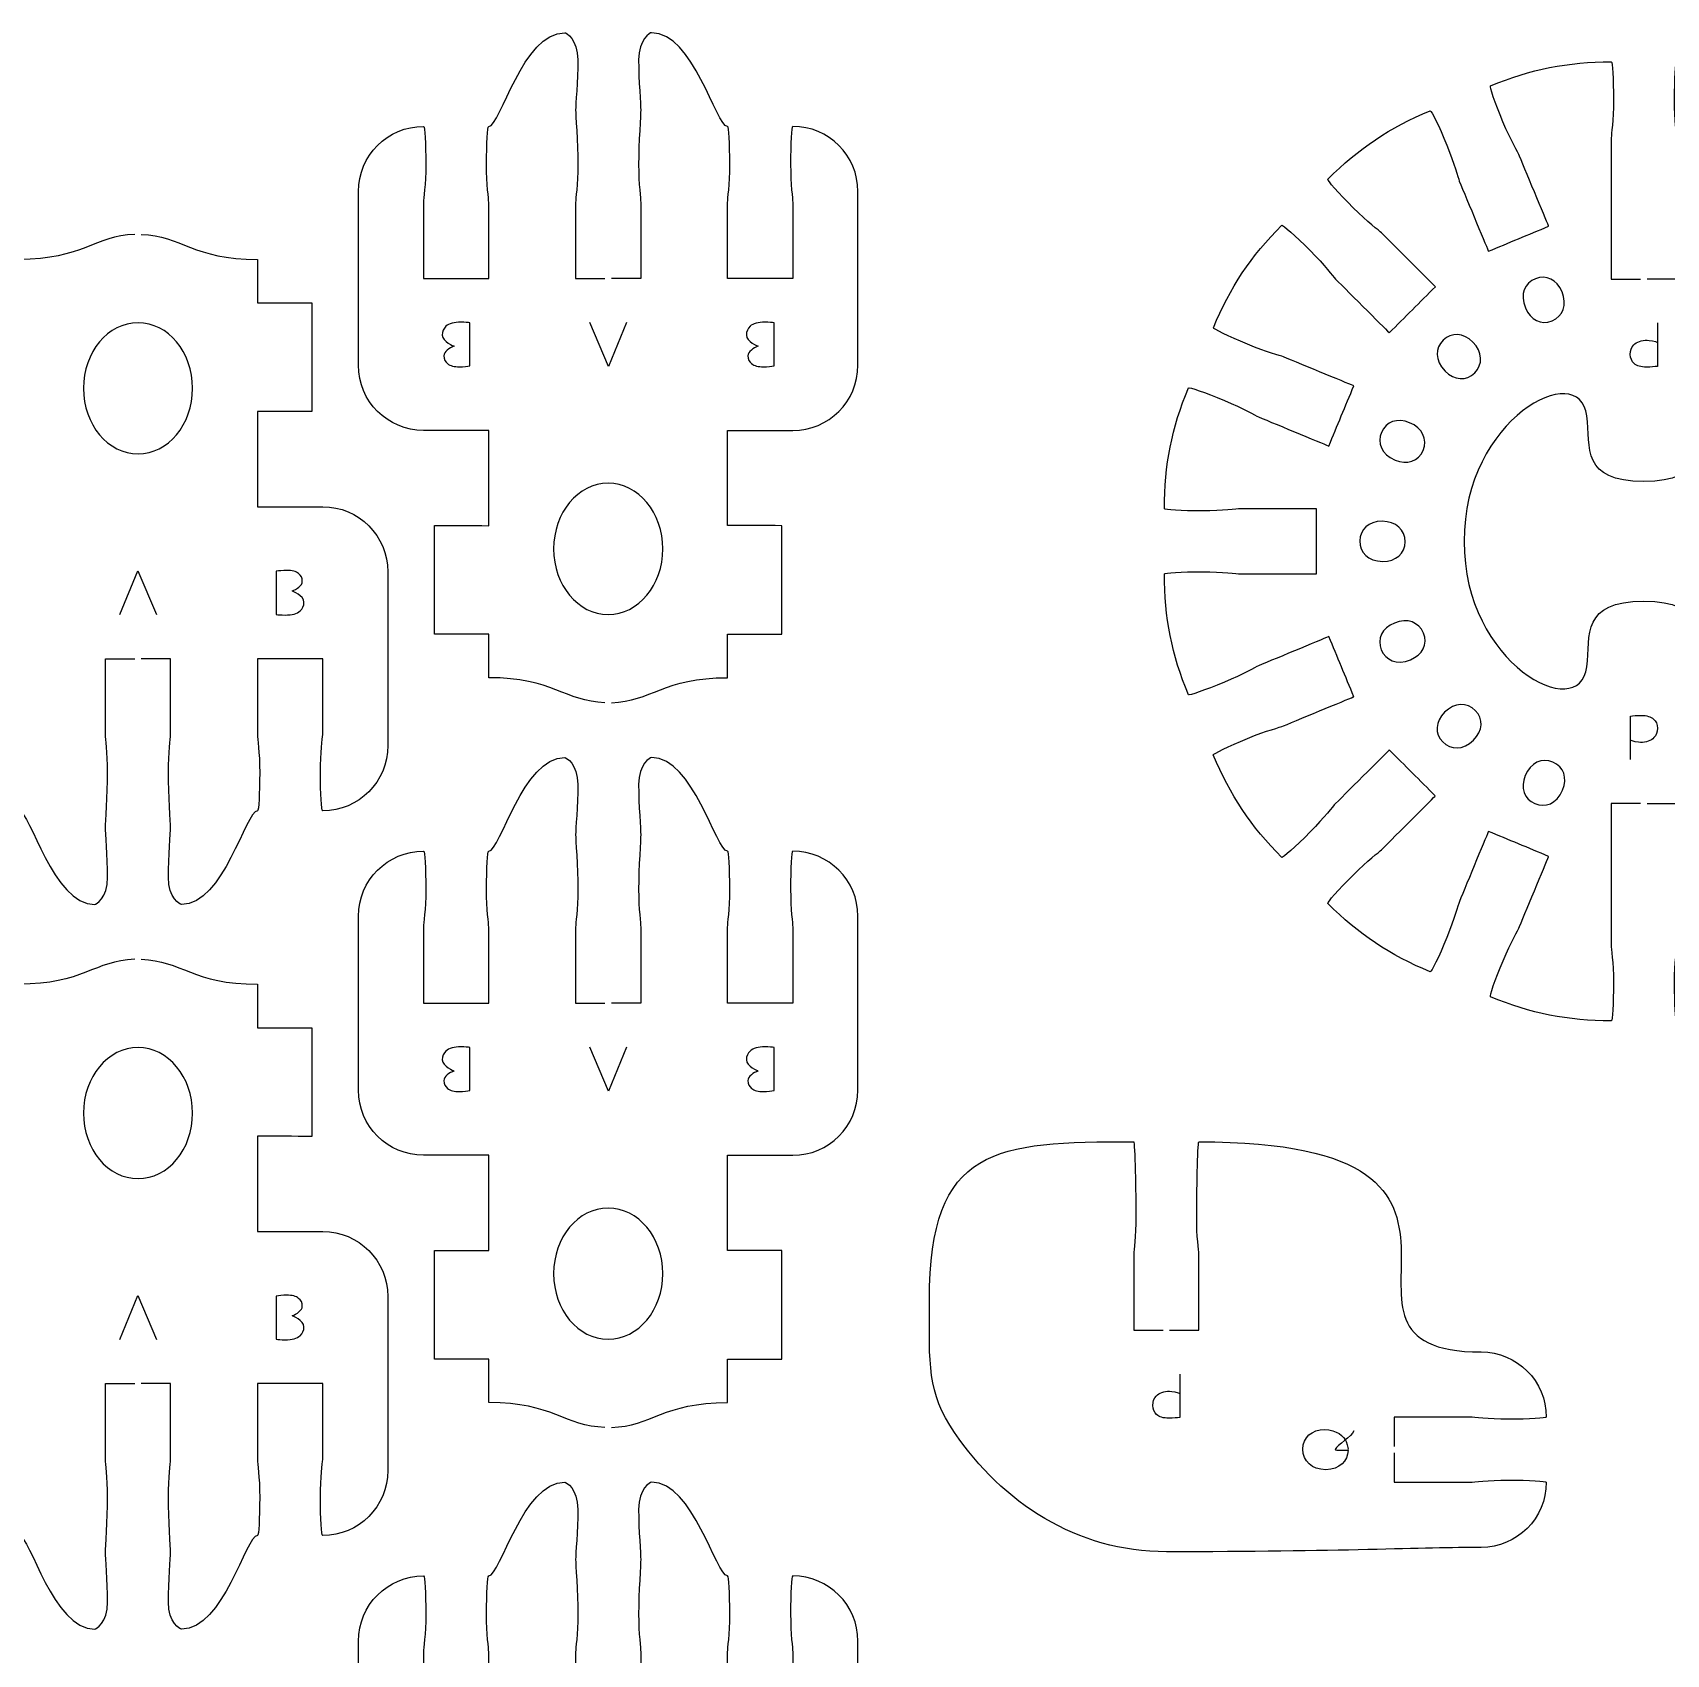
# Model space of a CAD drawing. Extents: x 0 to 300, y 0 to 300.
# Drawn here: x 75.8 to 151, y 40.8 to 115.4 of the extents above; entities that cross this region are included whole.
import ezdxf

# ---------------------------------------------------------------- set-up
doc = ezdxf.new("R2010")
doc.units = 0
doc.header["$MEASUREMENT"] = 0
doc.layers.add('DEFAULT', color=7, linetype='CONTINUOUS')

msp = doc.modelspace()

# ---------------------------------------------------------------- linework, layer by layer
at = {"layer": 'DEFAULT', "color": 250}
for points in [[(103.155, 102.085), (102.318, 100.064), (101.465, 102.085)], [(79.815, 88.635), (80.653, 90.656), (81.506, 88.635)], [(103.155, 68.716), (102.318, 66.695), (101.465, 68.716)], [(79.815, 55.266), (80.653, 57.287), (81.506, 55.266)]]:
    msp.add_lwpolyline(points, dxfattribs=at)
at = {"layer": 'DEFAULT', "color": 1}
for points, knots in [([(102.158, 84.583), (100.31, 84.639), (99.77, 85.733), (96.81, 85.733), (96.81, 86.4), (96.81, 87.067), (96.81, 87.733), (95.977, 87.733), (95.145, 87.733), (94.312, 87.733), (94.312, 89.401), (94.312, 91.068), (94.312, 92.736), (95.145, 92.735), (95.977, 92.733), (96.81, 92.732), (96.81, 94.194), (96.81, 95.656), (96.81, 97.117), (95.809, 97.117), (94.809, 97.117), (93.808, 97.117), (92.15, 97.117), (90.809, 98.458), (90.809, 100.116), (90.809, 102.783), (90.809, 105.45), (90.809, 108.117), (90.809, 109.775), (92.15, 111.115), (93.808, 111.115), (93.864, 111.115), (93.91, 110.332), (93.91, 109.366), (93.91, 108.399), (93.808, 107.792), (93.808, 107.616), (93.808, 106.449), (93.808, 105.283), (93.808, 104.116), (94.809, 104.116), (95.809, 104.116), (96.81, 104.116), (96.81, 105.283), (96.81, 106.449), (96.81, 107.616), (96.81, 107.792), (96.708, 108.399), (96.708, 109.366), (96.708, 110.332), (96.754, 111.115), (96.81, 111.115), (97.35, 111.115), (98.373, 115.43), (100.31, 115.43), (100.366, 115.43), (100.909, 115.144), (100.909, 114.178), (100.909, 113.211), (100.81, 112.114), (100.81, 111.863), (100.81, 111.722), (100.909, 110.332), (100.909, 109.366), (100.909, 108.399), (100.81, 107.789), (100.81, 107.616), (100.81, 106.449), (100.81, 105.283), (100.81, 104.116), (101.26, 104.116), (101.709, 104.116), (102.158, 104.116)], [0, 0, 0, 0, 1, 1, 1, 6.67, 6.67, 6.67, 13.75, 13.75, 13.75, 27.93, 27.93, 27.93, 35.010007, 35.010007, 35.010007, 47.440007, 47.440007, 47.440007, 55.950007, 55.950007, 55.950007, 56.950007, 56.950007, 56.950007, 79.630007, 79.630007, 79.630007, 80.630007, 80.630007, 80.630007, 81.630007, 81.630007, 81.630007, 82.630007, 82.630007, 82.630007, 92.550007, 92.550007, 92.550007, 101.060007, 101.060007, 101.060007, 110.980007, 110.980007, 110.980007, 111.980007, 111.980007, 111.980007, 112.980007, 112.980007, 112.980007, 113.980007, 113.980007, 113.980007, 114.980007, 114.980007, 114.980007, 115.980007, 115.980007, 115.980007, 116.980007, 116.980007, 116.980007, 117.980007, 117.980007, 117.980007, 127.900007, 127.900007, 127.900007, 131.720007, 131.720007, 131.720007, 131.720007]), ([(102.458, 84.583), (104.31, 84.639), (104.846, 85.733), (107.81, 85.733), (107.81, 86.4), (107.81, 87.067), (107.81, 87.733), (108.643, 87.733), (109.477, 87.733), (110.311, 87.733), (110.311, 89.4), (110.311, 91.066), (110.311, 92.732), (109.476, 92.733), (108.641, 92.735), (107.806, 92.736), (107.807, 94.195), (107.808, 95.654), (107.81, 97.114), (108.809, 97.114), (109.809, 97.114), (110.808, 97.114), (112.466, 97.114), (113.807, 98.458), (113.807, 100.116), (113.808, 102.783), (113.809, 105.45), (113.81, 108.117), (113.81, 109.775), (112.466, 111.115), (110.808, 111.115), (110.755, 111.115), (110.709, 110.332), (110.709, 109.366), (110.709, 108.399), (110.808, 107.792), (110.808, 107.616), (110.808, 106.449), (110.808, 105.283), (110.808, 104.116), (109.809, 104.116), (108.809, 104.116), (107.81, 104.116), (107.81, 105.283), (107.81, 106.449), (107.81, 107.616), (107.81, 107.792), (107.908, 108.399), (107.908, 109.366), (107.908, 110.332), (107.866, 111.115), (107.81, 111.115), (107.266, 111.115), (106.243, 115.43), (104.306, 115.43), (104.25, 115.43), (103.71, 115.144), (103.71, 114.178), (103.71, 113.211), (103.809, 112.114), (103.809, 111.863), (103.809, 111.722), (103.71, 110.332), (103.71, 109.366), (103.71, 108.399), (103.809, 107.789), (103.809, 107.616), (103.809, 106.449), (103.809, 105.283), (103.809, 104.116), (103.359, 104.116), (102.908, 104.116), (102.458, 104.116)], [0, 0, 0, 0, 1, 1, 1, 6.67, 6.67, 6.67, 13.76, 13.76, 13.76, 27.93, 27.93, 27.93, 35.030007, 35.030007, 35.030007, 47.440011, 47.440011, 47.440011, 55.940011, 55.940011, 55.940011, 56.940011, 56.940011, 56.940011, 79.620013, 79.620013, 79.620013, 80.620013, 80.620013, 80.620013, 81.620013, 81.620013, 81.620013, 82.620013, 82.620013, 82.620013, 92.540013, 92.540013, 92.540013, 101.040013, 101.040013, 101.040013, 110.960013, 110.960013, 110.960013, 111.960013, 111.960013, 111.960013, 112.960013, 112.960013, 112.960013, 113.960013, 113.960013, 113.960013, 114.960013, 114.960013, 114.960013, 115.960013, 115.960013, 115.960013, 116.960013, 116.960013, 116.960013, 117.960013, 117.960013, 117.960013, 127.880013, 127.880013, 127.880013, 131.710013, 131.710013, 131.710013, 131.710013]), ([(149.848, 79.934), (149.398, 79.934), (148.948, 79.934), (148.497, 79.934), (148.497, 77.767), (148.497, 75.6), (148.497, 73.433), (148.497, 73.26), (148.599, 72.653), (148.599, 71.686), (148.599, 70.716), (148.554, 69.933), (148.501, 69.933), (146.5, 69.933), (144.786, 70.275), (142.937, 71.041), (142.884, 71.062), (143.146, 71.803), (143.516, 72.695), (143.886, 73.591), (144.207, 74.114), (144.274, 74.272), (144.61, 75.08), (145.615, 77.507), (145.615, 77.507), (144.691, 77.891), (143.766, 78.274), (142.842, 78.657), (142.842, 78.657), (141.84, 76.234), (141.505, 75.422), (141.438, 75.26), (141.297, 74.66), (140.927, 73.768), (140.56, 72.872), (140.217, 72.17), (140.165, 72.191), (138.316, 72.956), (136.863, 73.927), (135.448, 75.338), (135.409, 75.38), (135.931, 75.966), (136.616, 76.647), (137.3, 77.331), (137.797, 77.691), (137.924, 77.814), (138.542, 78.432), (140.397, 80.291), (140.397, 80.291), (139.691, 80.996), (138.984, 81.702), (138.277, 82.407), (138.277, 82.407), (136.422, 80.555), (135.804, 79.938), (135.677, 79.814), (135.317, 79.314), (134.633, 78.629), (133.952, 77.945), (133.367, 77.423), (133.328, 77.461), (131.913, 78.876), (130.939, 80.33), (130.174, 82.178), (130.153, 82.227), (130.862, 82.566), (131.754, 82.937), (132.65, 83.307), (133.247, 83.448), (133.409, 83.515), (134.217, 83.85), (136.644, 84.856), (136.644, 84.856), (136.262, 85.779), (135.879, 86.702), (135.497, 87.625), (135.497, 87.625), (133.07, 86.62), (132.259, 86.284), (132.1, 86.221), (131.578, 85.896), (130.682, 85.526), (129.789, 85.156), (129.049, 84.898), (129.027, 84.947), (128.262, 86.796), (127.923, 88.51), (127.923, 90.511), (127.923, 90.567), (128.706, 90.613), (129.669, 90.613), (130.636, 90.613), (131.246, 90.511), (131.423, 90.514), (132.298, 90.514), (134.922, 90.511), (134.922, 90.511), (134.922, 91.511), (134.922, 92.512), (134.922, 93.513), (134.922, 93.513), (132.298, 93.509), (131.423, 93.509), (131.246, 93.509), (130.64, 93.411), (129.673, 93.411), (128.706, 93.414), (127.92, 93.453), (127.92, 93.513), (127.92, 95.513), (128.262, 97.228), (129.027, 99.076), (129.049, 99.126), (129.789, 98.868), (130.682, 98.498), (131.574, 98.127), (132.1, 97.803), (132.262, 97.736), (133.07, 97.4), (135.494, 96.399), (135.494, 96.399), (135.877, 97.322), (136.26, 98.245), (136.644, 99.168), (136.644, 99.168), (134.217, 100.17), (133.409, 100.505), (133.247, 100.572), (132.65, 100.713), (131.754, 101.083), (130.862, 101.454), (130.156, 101.796), (130.177, 101.845), (130.943, 103.694), (131.913, 105.147), (133.328, 106.562), (133.367, 106.601), (133.952, 106.079), (134.637, 105.394), (135.321, 104.71), (135.677, 104.209), (135.801, 104.089), (136.422, 103.465), (138.277, 101.613), (138.277, 101.613), (138.985, 102.319), (139.693, 103.026), (140.401, 103.733), (140.401, 103.733), (138.542, 105.588), (137.924, 106.209), (137.797, 106.333), (137.3, 106.689), (136.616, 107.373), (135.931, 108.058), (135.409, 108.643), (135.448, 108.682), (136.863, 110.097), (138.316, 111.067), (140.165, 111.833), (140.217, 111.854), (140.56, 111.148), (140.927, 110.256), (141.297, 109.363), (141.435, 108.763), (141.502, 108.601), (141.837, 107.79), (142.842, 105.366), (142.842, 105.366), (143.766, 105.75), (144.691, 106.133), (145.615, 106.516), (145.615, 106.516), (144.613, 108.94), (144.278, 109.748), (144.207, 109.91), (143.883, 110.432), (143.512, 111.325), (143.142, 112.217), (142.884, 112.961), (142.937, 112.983), (144.786, 113.748), (146.5, 114.09), (148.501, 114.09), (148.554, 114.09), (148.599, 113.307), (148.599, 112.337), (148.599, 111.37), (148.501, 110.764), (148.501, 110.587), (148.497, 109.712), (148.497, 104.089), (148.497, 104.089), (148.948, 104.089), (149.398, 104.089), (149.848, 104.089)], [0, 0, 0, 0, 3.83, 3.83, 3.83, 22.26, 22.26, 22.26, 23.26, 23.26, 23.26, 24.26, 24.26, 24.26, 25.26, 25.26, 25.26, 26.26, 26.26, 26.26, 27.26, 27.26, 27.26, 28.26, 28.26, 28.26, 36.769242, 36.769242, 36.769242, 37.769242, 37.769242, 37.769242, 38.769242, 38.769242, 38.769242, 39.769242, 39.769242, 39.769242, 40.769242, 40.769242, 40.769242, 41.769242, 41.769242, 41.769242, 42.769242, 42.769242, 42.769242, 43.769242, 43.769242, 43.769242, 52.261597, 52.261597, 52.261597, 53.261597, 53.261597, 53.261597, 54.261597, 54.261597, 54.261597, 55.261597, 55.261597, 55.261597, 56.261597, 56.261597, 56.261597, 57.261597, 57.261597, 57.261597, 58.261597, 58.261597, 58.261597, 59.261597, 59.261597, 59.261597, 67.757773, 67.757773, 67.757773, 68.757773, 68.757773, 68.757773, 69.757773, 69.757773, 69.757773, 70.757773, 70.757773, 70.757773, 71.757773, 71.757773, 71.757773, 72.757773, 72.757773, 72.757773, 73.757773, 73.757773, 73.757773, 74.757773, 74.757773, 74.757773, 83.267773, 83.267773, 83.267773, 84.267773, 84.267773, 84.267773, 85.267773, 85.267773, 85.267773, 86.267773, 86.267773, 86.267773, 87.267773, 87.267773, 87.267773, 88.267773, 88.267773, 88.267773, 89.267773, 89.267773, 89.267773, 90.267773, 90.267773, 90.267773, 98.767779, 98.767779, 98.767779, 99.767779, 99.767779, 99.767779, 100.767779, 100.767779, 100.767779, 101.767779, 101.767779, 101.767779, 102.767779, 102.767779, 102.767779, 103.767779, 103.767779, 103.767779, 104.767779, 104.767779, 104.767779, 105.767779, 105.767779, 105.767779, 114.274276, 114.274276, 114.274276, 115.274276, 115.274276, 115.274276, 116.274276, 116.274276, 116.274276, 117.274276, 117.274276, 117.274276, 118.274276, 118.274276, 118.274276, 119.274276, 119.274276, 119.274276, 120.274276, 120.274276, 120.274276, 121.274276, 121.274276, 121.274276, 129.783518, 129.783518, 129.783518, 130.783518, 130.783518, 130.783518, 131.783518, 131.783518, 131.783518, 132.783518, 132.783518, 132.783518, 133.783518, 133.783518, 133.783518, 134.783518, 134.783518, 134.783518, 135.783518, 135.783518, 135.783518, 136.783518, 136.783518, 136.783518, 140.613518, 140.613518, 140.613518, 140.613518]), ([(150.148, 79.938), (150.599, 79.938), (151.049, 79.938), (151.499, 79.938), (151.499, 77.77), (151.499, 75.601), (151.499, 73.433), (151.499, 73.26), (151.401, 72.65), (151.397, 71.683), (151.397, 70.72), (151.443, 69.937), (151.496, 69.933), (153.496, 69.933), (155.214, 70.275), (157.059, 71.041), (157.112, 71.062), (156.854, 71.803), (156.484, 72.695), (156.117, 73.591), (155.789, 74.114), (155.722, 74.272), (155.387, 75.08), (154.381, 77.507), (154.381, 77.507), (155.306, 77.889), (156.23, 78.272), (157.154, 78.654), (157.154, 78.654), (158.16, 76.23), (158.495, 75.422), (158.562, 75.264), (158.699, 74.66), (159.07, 73.768), (159.44, 72.872), (159.783, 72.166), (159.835, 72.187), (161.684, 72.953), (163.134, 73.927), (164.549, 75.341), (164.587, 75.38), (164.069, 75.962), (163.381, 76.65), (162.7, 77.331), (162.199, 77.694), (162.076, 77.814), (161.455, 78.432), (159.599, 80.291), (159.599, 80.291), (160.307, 80.997), (161.015, 81.704), (161.723, 82.411), (161.723, 82.411), (163.578, 80.555), (164.192, 79.934), (164.319, 79.811), (164.679, 79.31), (165.36, 78.629), (166.048, 77.941), (166.633, 77.423), (166.669, 77.461), (168.083, 78.876), (169.057, 80.326), (169.823, 82.175), (169.844, 82.227), (169.138, 82.566), (168.242, 82.937), (167.35, 83.307), (166.746, 83.448), (166.588, 83.515), (165.78, 83.85), (163.356, 84.856), (163.356, 84.856), (163.738, 85.78), (164.121, 86.704), (164.503, 87.629), (164.503, 87.629), (166.926, 86.623), (167.738, 86.288), (167.9, 86.221), (168.422, 85.896), (169.315, 85.522), (170.207, 85.152), (170.948, 84.898), (170.969, 84.951), (171.735, 86.796), (172.077, 88.514), (172.073, 90.511), (172.073, 90.567), (171.29, 90.613), (170.327, 90.609), (169.36, 90.609), (168.754, 90.511), (168.577, 90.511), (167.41, 90.511), (166.242, 90.511), (165.074, 90.511), (165.075, 91.51), (165.077, 92.51), (165.078, 93.509), (165.078, 93.509), (167.699, 93.513), (168.574, 93.513), (168.75, 93.513), (169.357, 93.411), (170.327, 93.414), (171.294, 93.411), (172.077, 93.456), (172.077, 93.509), (172.077, 95.513), (171.735, 97.228), (170.969, 99.076), (170.948, 99.126), (170.211, 98.864), (169.318, 98.498), (168.419, 98.124), (167.896, 97.803), (167.734, 97.736), (166.926, 97.4), (164.503, 96.395), (164.503, 96.395), (164.119, 97.318), (163.736, 98.241), (163.353, 99.164), (163.353, 99.164), (165.78, 100.17), (166.588, 100.505), (166.75, 100.572), (167.35, 100.713), (168.246, 101.083), (169.138, 101.454), (169.844, 101.796), (169.823, 101.845), (169.057, 103.694), (168.087, 105.147), (166.672, 106.562), (166.63, 106.601), (166.048, 106.079), (165.363, 105.398), (164.676, 104.71), (164.319, 104.209), (164.192, 104.089), (163.575, 103.468), (161.723, 101.613), (161.723, 101.613), (161.015, 102.319), (160.307, 103.026), (159.599, 103.733), (159.599, 103.733), (161.458, 105.588), (162.076, 106.209), (162.199, 106.333), (162.7, 106.693), (163.381, 107.377), (164.065, 108.058), (164.587, 108.643), (164.549, 108.682), (163.137, 110.1), (161.68, 111.071), (159.832, 111.836), (159.783, 111.857), (159.44, 111.148), (159.07, 110.256), (158.703, 109.363), (158.562, 108.763), (158.495, 108.601), (158.156, 107.793), (157.154, 105.37), (157.154, 105.37), (156.23, 105.752), (155.306, 106.134), (154.381, 106.516), (154.381, 106.516), (155.387, 108.94), (155.722, 109.748), (155.789, 109.906), (156.114, 110.432), (156.484, 111.325), (156.854, 112.221), (157.112, 112.961), (157.063, 112.983), (155.214, 113.748), (153.5, 114.087), (151.499, 114.087), (151.446, 114.087), (151.397, 113.307), (151.397, 112.341), (151.397, 111.37), (151.499, 110.76), (151.496, 110.591), (151.499, 109.712), (151.499, 104.089), (151.499, 104.089), (151.049, 104.089), (150.599, 104.089), (150.148, 104.089)], [0, 0, 0, 0, 3.83, 3.83, 3.83, 22.27, 22.27, 22.27, 23.27, 23.27, 23.27, 24.27, 24.27, 24.27, 25.27, 25.27, 25.27, 26.27, 26.27, 26.27, 27.27, 27.27, 27.27, 28.27, 28.27, 28.27, 36.775416, 36.775416, 36.775416, 37.775416, 37.775416, 37.775416, 38.775416, 38.775416, 38.775416, 39.775416, 39.775416, 39.775416, 40.775416, 40.775416, 40.775416, 41.775416, 41.775416, 41.775416, 42.775416, 42.775416, 42.775416, 43.775416, 43.775416, 43.775416, 52.281913, 52.281913, 52.281913, 53.281913, 53.281913, 53.281913, 54.281913, 54.281913, 54.281913, 55.281913, 55.281913, 55.281913, 56.281913, 56.281913, 56.281913, 57.281913, 57.281913, 57.281913, 58.281913, 58.281913, 58.281913, 59.281913, 59.281913, 59.281913, 67.787329, 67.787329, 67.787329, 68.787329, 68.787329, 68.787329, 69.787329, 69.787329, 69.787329, 70.787329, 70.787329, 70.787329, 71.787329, 71.787329, 71.787329, 72.787329, 72.787329, 72.787329, 73.787329, 73.787329, 73.787329, 83.717329, 83.717329, 83.717329, 92.217335, 92.217335, 92.217335, 93.217335, 93.217335, 93.217335, 94.217335, 94.217335, 94.217335, 95.217335, 95.217335, 95.217335, 96.217335, 96.217335, 96.217335, 97.217335, 97.217335, 97.217335, 98.217335, 98.217335, 98.217335, 99.217335, 99.217335, 99.217335, 107.717341, 107.717341, 107.717341, 108.717341, 108.717341, 108.717341, 109.717341, 109.717341, 109.717341, 110.717341, 110.717341, 110.717341, 111.717341, 111.717341, 111.717341, 112.717341, 112.717341, 112.717341, 113.717341, 113.717341, 113.717341, 114.717341, 114.717341, 114.717341, 123.223839, 123.223839, 123.223839, 124.223839, 124.223839, 124.223839, 125.223839, 125.223839, 125.223839, 126.223839, 126.223839, 126.223839, 127.223839, 127.223839, 127.223839, 128.223839, 128.223839, 128.223839, 129.223839, 129.223839, 129.223839, 130.223839, 130.223839, 130.223839, 138.729255, 138.729255, 138.729255, 139.729255, 139.729255, 139.729255, 140.729255, 140.729255, 140.729255, 141.729255, 141.729255, 141.729255, 142.729255, 142.729255, 142.729255, 143.729255, 143.729255, 143.729255, 144.729255, 144.729255, 144.729255, 145.729255, 145.729255, 145.729255, 149.559255, 149.559255, 149.559255, 149.559255]), ([(80.512, 106.138), (78.66, 106.081), (78.124, 104.988), (75.161, 104.988), (75.161, 104.321), (75.161, 103.654), (75.161, 102.988), (74.327, 102.988), (73.493, 102.988), (72.66, 102.988), (72.66, 101.321), (72.66, 99.655), (72.66, 97.989), (73.495, 97.988), (74.329, 97.986), (75.164, 97.985), (75.163, 96.526), (75.162, 95.067), (75.161, 93.607), (74.161, 93.607), (73.162, 93.607), (72.162, 93.607), (70.504, 93.607), (69.164, 92.263), (69.164, 90.605), (69.162, 87.938), (69.161, 85.271), (69.16, 82.604), (69.16, 80.946), (70.504, 79.605), (72.162, 79.605), (72.215, 79.605), (72.261, 80.389), (72.261, 81.355), (72.261, 82.322), (72.162, 82.929), (72.162, 83.105), (72.162, 84.272), (72.162, 85.438), (72.162, 86.605), (73.162, 86.605), (74.161, 86.605), (75.161, 86.605), (75.161, 85.438), (75.161, 84.272), (75.161, 83.105), (75.161, 82.929), (75.062, 82.322), (75.062, 81.355), (75.062, 80.389), (75.104, 79.605), (75.161, 79.605), (75.704, 79.605), (76.727, 75.291), (78.664, 75.291), (78.72, 75.291), (79.26, 75.577), (79.26, 76.543), (79.26, 77.51), (79.161, 78.604), (79.161, 78.854), (79.161, 78.999), (79.26, 80.389), (79.26, 81.355), (79.26, 82.322), (79.161, 82.932), (79.161, 83.105), (79.161, 84.272), (79.161, 85.438), (79.161, 86.605), (79.612, 86.605), (80.062, 86.605), (80.512, 86.605)], [0, 0, 0, 0, 1, 1, 1, 6.67, 6.67, 6.67, 13.76, 13.76, 13.76, 27.93, 27.93, 27.93, 35.030007, 35.030007, 35.030007, 47.440011, 47.440011, 47.440011, 55.940011, 55.940011, 55.940011, 56.940011, 56.940011, 56.940011, 79.620013, 79.620013, 79.620013, 80.620013, 80.620013, 80.620013, 81.620013, 81.620013, 81.620013, 82.620013, 82.620013, 82.620013, 92.540013, 92.540013, 92.540013, 101.040013, 101.040013, 101.040013, 110.960013, 110.960013, 110.960013, 111.960013, 111.960013, 111.960013, 112.960013, 112.960013, 112.960013, 113.960013, 113.960013, 113.960013, 114.960013, 114.960013, 114.960013, 115.960013, 115.960013, 115.960013, 116.960013, 116.960013, 116.960013, 117.960013, 117.960013, 117.960013, 127.880013, 127.880013, 127.880013, 131.710013, 131.710013, 131.710013, 131.710013]), ([(80.812, 106.138), (82.661, 106.081), (83.201, 104.988), (86.16, 104.988), (86.16, 104.321), (86.16, 103.654), (86.16, 102.988), (86.993, 102.988), (87.826, 102.988), (88.658, 102.988), (88.658, 101.32), (88.658, 99.653), (88.658, 97.985), (87.826, 97.986), (86.993, 97.988), (86.16, 97.989), (86.16, 96.527), (86.16, 95.065), (86.16, 93.604), (87.161, 93.604), (88.162, 93.604), (89.163, 93.604), (90.821, 93.604), (92.161, 92.263), (92.161, 90.605), (92.161, 87.938), (92.161, 85.271), (92.161, 82.604), (92.161, 80.946), (90.821, 79.605), (89.163, 79.605), (89.106, 79.605), (89.06, 80.389), (89.06, 81.355), (89.06, 82.322), (89.163, 82.929), (89.163, 83.105), (89.163, 84.272), (89.163, 85.438), (89.163, 86.605), (88.162, 86.605), (87.161, 86.605), (86.16, 86.605), (86.16, 85.438), (86.16, 84.272), (86.16, 83.105), (86.16, 82.929), (86.263, 82.322), (86.263, 81.355), (86.263, 80.389), (86.217, 79.605), (86.16, 79.605), (85.621, 79.605), (84.598, 75.291), (82.661, 75.291), (82.604, 75.291), (82.061, 75.577), (82.061, 76.543), (82.061, 77.51), (82.16, 78.604), (82.16, 78.854), (82.16, 78.999), (82.061, 80.389), (82.061, 81.355), (82.061, 82.322), (82.16, 82.932), (82.16, 83.105), (82.16, 84.272), (82.16, 85.438), (82.16, 86.605), (81.711, 86.605), (81.261, 86.605), (80.812, 86.605)], [0, 0, 0, 0, 1, 1, 1, 6.67, 6.67, 6.67, 13.75, 13.75, 13.75, 27.93, 27.93, 27.93, 35.010007, 35.010007, 35.010007, 47.440007, 47.440007, 47.440007, 55.950007, 55.950007, 55.950007, 56.950007, 56.950007, 56.950007, 79.630007, 79.630007, 79.630007, 80.630007, 80.630007, 80.630007, 81.630007, 81.630007, 81.630007, 82.630007, 82.630007, 82.630007, 92.550007, 92.550007, 92.550007, 101.060007, 101.060007, 101.060007, 110.980007, 110.980007, 110.980007, 111.980007, 111.980007, 111.980007, 112.980007, 112.980007, 112.980007, 113.980007, 113.980007, 113.980007, 114.980007, 114.980007, 114.980007, 115.980007, 115.980007, 115.980007, 116.980007, 116.980007, 116.980007, 117.980007, 117.980007, 117.980007, 127.900007, 127.900007, 127.900007, 131.720007, 131.720007, 131.720007, 131.720007]), ([(80.661, 102.076), (82.047, 102.076), (83.173, 100.725), (83.173, 99.057), (83.173, 97.388), (82.047, 96.037), (80.661, 96.037), (79.271, 96.037), (78.146, 97.388), (78.146, 99.057), (78.146, 100.725), (79.271, 102.076), (80.661, 102.076)], [1, 1, 1, 1, 2, 2, 2, 3, 3, 3, 4, 4, 4, 5, 5, 5, 5]), ([(152.625, 86.236), (152.456, 87.693), (152.897, 89.253), (149.997, 89.253), (147.097, 89.253), (147.545, 87.693), (147.372, 86.236), (147.065, 83.573), (141.685, 86.36), (141.731, 92.011), (141.685, 97.663), (147.065, 100.45), (147.372, 97.787), (147.545, 96.326), (147.101, 94.77), (150, 94.77), (152.9, 94.77), (152.456, 96.326), (152.625, 97.787), (152.935, 100.45), (158.315, 97.663), (158.269, 92.011), (158.315, 86.36), (152.935, 83.573), (152.625, 86.236)], [1, 1, 1, 1, 2, 2, 2, 3, 3, 3, 4, 4, 4, 5, 5, 5, 6, 6, 6, 7, 7, 7, 8, 8, 8, 9, 9, 9, 9]), ([(102.309, 88.643), (100.923, 88.643), (99.798, 89.995), (99.798, 91.663), (99.798, 93.332), (100.923, 94.683), (102.309, 94.683), (103.699, 94.683), (104.825, 93.332), (104.825, 91.663), (104.825, 89.995), (103.699, 88.643), (102.309, 88.643)], [1, 1, 1, 1, 2, 2, 2, 3, 3, 3, 4, 4, 4, 5, 5, 5, 5]), ([(102.158, 51.214), (100.31, 51.27), (99.77, 52.364), (96.81, 52.364), (96.81, 53.031), (96.81, 53.697), (96.81, 54.364), (95.977, 54.364), (95.145, 54.364), (94.312, 54.364), (94.312, 56.032), (94.312, 57.699), (94.312, 59.366), (95.145, 59.365), (95.977, 59.364), (96.81, 59.363), (96.81, 60.825), (96.81, 62.286), (96.81, 63.748), (95.809, 63.748), (94.809, 63.748), (93.808, 63.748), (92.15, 63.748), (90.809, 65.088), (90.809, 66.747), (90.809, 69.414), (90.809, 72.081), (90.809, 74.748), (90.809, 76.406), (92.15, 77.746), (93.808, 77.746), (93.864, 77.746), (93.91, 76.963), (93.91, 75.996), (93.91, 75.03), (93.808, 74.423), (93.808, 74.247), (93.808, 73.08), (93.808, 71.914), (93.808, 70.747), (94.809, 70.747), (95.809, 70.747), (96.81, 70.747), (96.81, 71.914), (96.81, 73.08), (96.81, 74.247), (96.81, 74.423), (96.708, 75.03), (96.708, 75.996), (96.708, 76.963), (96.754, 77.746), (96.81, 77.746), (97.35, 77.746), (98.373, 82.061), (100.31, 82.061), (100.366, 82.061), (100.909, 81.775), (100.909, 80.808), (100.909, 79.842), (100.81, 78.748), (100.81, 78.498), (100.81, 78.353), (100.909, 76.963), (100.909, 75.996), (100.909, 75.03), (100.81, 74.419), (100.81, 74.247), (100.81, 73.08), (100.81, 71.914), (100.81, 70.747), (101.26, 70.747), (101.709, 70.747), (102.158, 70.747)], [0, 0, 0, 0, 1, 1, 1, 6.67, 6.67, 6.67, 13.75, 13.75, 13.75, 27.93, 27.93, 27.93, 35.010007, 35.010007, 35.010007, 47.440007, 47.440007, 47.440007, 55.950007, 55.950007, 55.950007, 56.950007, 56.950007, 56.950007, 79.630007, 79.630007, 79.630007, 80.630007, 80.630007, 80.630007, 81.630007, 81.630007, 81.630007, 82.630007, 82.630007, 82.630007, 92.550007, 92.550007, 92.550007, 101.060007, 101.060007, 101.060007, 110.980007, 110.980007, 110.980007, 111.980007, 111.980007, 111.980007, 112.980007, 112.980007, 112.980007, 113.980007, 113.980007, 113.980007, 114.980007, 114.980007, 114.980007, 115.980007, 115.980007, 115.980007, 116.980007, 116.980007, 116.980007, 117.980007, 117.980007, 117.980007, 127.900007, 127.900007, 127.900007, 131.720007, 131.720007, 131.720007, 131.720007]), ([(102.458, 51.214), (104.31, 51.27), (104.846, 52.364), (107.81, 52.364), (107.81, 53.031), (107.81, 53.697), (107.81, 54.364), (108.643, 54.364), (109.477, 54.364), (110.311, 54.364), (110.311, 56.03), (110.311, 57.697), (110.311, 59.363), (109.476, 59.364), (108.641, 59.365), (107.806, 59.366), (107.807, 60.826), (107.808, 62.285), (107.81, 63.744), (108.809, 63.744), (109.809, 63.744), (110.808, 63.744), (112.466, 63.744), (113.807, 65.088), (113.807, 66.747), (113.808, 69.414), (113.809, 72.081), (113.81, 74.748), (113.81, 76.406), (112.466, 77.746), (110.808, 77.746), (110.755, 77.746), (110.709, 76.963), (110.709, 75.996), (110.709, 75.03), (110.808, 74.423), (110.808, 74.247), (110.808, 73.08), (110.808, 71.914), (110.808, 70.747), (109.809, 70.747), (108.809, 70.747), (107.81, 70.747), (107.81, 71.914), (107.81, 73.08), (107.81, 74.247), (107.81, 74.423), (107.908, 75.03), (107.908, 75.996), (107.908, 76.963), (107.866, 77.746), (107.81, 77.746), (107.266, 77.746), (106.243, 82.061), (104.306, 82.061), (104.25, 82.061), (103.71, 81.775), (103.71, 80.808), (103.71, 79.842), (103.809, 78.748), (103.809, 78.498), (103.809, 78.353), (103.71, 76.963), (103.71, 75.996), (103.71, 75.03), (103.809, 74.419), (103.809, 74.247), (103.809, 73.08), (103.809, 71.914), (103.809, 70.747), (103.359, 70.747), (102.908, 70.747), (102.458, 70.747)], [0, 0, 0, 0, 1, 1, 1, 6.67, 6.67, 6.67, 13.76, 13.76, 13.76, 27.93, 27.93, 27.93, 35.030007, 35.030007, 35.030007, 47.440011, 47.440011, 47.440011, 55.940011, 55.940011, 55.940011, 56.940011, 56.940011, 56.940011, 79.620013, 79.620013, 79.620013, 80.620013, 80.620013, 80.620013, 81.620013, 81.620013, 81.620013, 82.620013, 82.620013, 82.620013, 92.540013, 92.540013, 92.540013, 101.040013, 101.040013, 101.040013, 110.960013, 110.960013, 110.960013, 111.960013, 111.960013, 111.960013, 112.960013, 112.960013, 112.960013, 113.960013, 113.960013, 113.960013, 114.960013, 114.960013, 114.960013, 115.960013, 115.960013, 115.960013, 116.960013, 116.960013, 116.960013, 117.960013, 117.960013, 117.960013, 127.880013, 127.880013, 127.880013, 131.710013, 131.710013, 131.710013, 131.710013]), ([(80.512, 72.769), (78.66, 72.712), (78.124, 71.619), (75.161, 71.619), (75.161, 70.952), (75.161, 70.285), (75.161, 69.618), (74.327, 69.618), (73.493, 69.618), (72.66, 69.618), (72.66, 67.952), (72.66, 66.286), (72.66, 64.619), (73.495, 64.618), (74.329, 64.617), (75.164, 64.616), (75.163, 63.157), (75.162, 61.697), (75.161, 60.238), (74.161, 60.238), (73.162, 60.238), (72.162, 60.238), (70.504, 60.238), (69.164, 58.894), (69.164, 57.236), (69.162, 54.569), (69.161, 51.902), (69.16, 49.235), (69.16, 47.577), (70.504, 46.236), (72.162, 46.236), (72.215, 46.236), (72.261, 47.019), (72.261, 47.986), (72.261, 48.953), (72.162, 49.559), (72.162, 49.736), (72.162, 50.902), (72.162, 52.069), (72.162, 53.235), (73.162, 53.235), (74.161, 53.235), (75.161, 53.235), (75.161, 52.069), (75.161, 50.902), (75.161, 49.736), (75.161, 49.559), (75.062, 48.953), (75.062, 47.986), (75.062, 47.019), (75.104, 46.236), (75.161, 46.236), (75.704, 46.236), (76.727, 41.922), (78.664, 41.922), (78.72, 41.922), (79.26, 42.207), (79.26, 43.174), (79.26, 44.141), (79.161, 45.234), (79.161, 45.485), (79.161, 45.629), (79.26, 47.019), (79.26, 47.986), (79.26, 48.953), (79.161, 49.563), (79.161, 49.736), (79.161, 50.902), (79.161, 52.069), (79.161, 53.235), (79.612, 53.235), (80.062, 53.235), (80.512, 53.235)], [0, 0, 0, 0, 1, 1, 1, 6.67, 6.67, 6.67, 13.76, 13.76, 13.76, 27.93, 27.93, 27.93, 35.030007, 35.030007, 35.030007, 47.440011, 47.440011, 47.440011, 55.940011, 55.940011, 55.940011, 56.940011, 56.940011, 56.940011, 79.620013, 79.620013, 79.620013, 80.620013, 80.620013, 80.620013, 81.620013, 81.620013, 81.620013, 82.620013, 82.620013, 82.620013, 92.540013, 92.540013, 92.540013, 101.040013, 101.040013, 101.040013, 110.960013, 110.960013, 110.960013, 111.960013, 111.960013, 111.960013, 112.960013, 112.960013, 112.960013, 113.960013, 113.960013, 113.960013, 114.960013, 114.960013, 114.960013, 115.960013, 115.960013, 115.960013, 116.960013, 116.960013, 116.960013, 117.960013, 117.960013, 117.960013, 127.880013, 127.880013, 127.880013, 131.710013, 131.710013, 131.710013, 131.710013]), ([(80.812, 72.769), (82.661, 72.712), (83.201, 71.619), (86.16, 71.619), (86.16, 70.952), (86.16, 70.285), (86.16, 69.618), (86.993, 69.618), (87.826, 69.618), (88.658, 69.618), (88.658, 67.951), (88.658, 66.283), (88.658, 64.616), (87.826, 64.617), (86.993, 64.618), (86.16, 64.619), (86.16, 63.158), (86.16, 61.696), (86.16, 60.234), (87.161, 60.234), (88.162, 60.234), (89.163, 60.234), (90.821, 60.234), (92.161, 58.894), (92.161, 57.236), (92.161, 54.569), (92.161, 51.902), (92.161, 49.235), (92.161, 47.577), (90.821, 46.236), (89.163, 46.236), (89.106, 46.236), (89.06, 47.019), (89.06, 47.986), (89.06, 48.953), (89.163, 49.559), (89.163, 49.736), (89.163, 50.902), (89.163, 52.069), (89.163, 53.235), (88.162, 53.235), (87.161, 53.235), (86.16, 53.235), (86.16, 52.069), (86.16, 50.902), (86.16, 49.736), (86.16, 49.559), (86.263, 48.953), (86.263, 47.986), (86.263, 47.019), (86.217, 46.236), (86.16, 46.236), (85.621, 46.236), (84.598, 41.922), (82.661, 41.922), (82.604, 41.922), (82.061, 42.207), (82.061, 43.174), (82.061, 44.141), (82.16, 45.234), (82.16, 45.485), (82.16, 45.629), (82.061, 47.019), (82.061, 47.986), (82.061, 48.953), (82.16, 49.563), (82.16, 49.736), (82.16, 50.902), (82.16, 52.069), (82.16, 53.235), (81.711, 53.235), (81.261, 53.235), (80.812, 53.235)], [0, 0, 0, 0, 1, 1, 1, 6.67, 6.67, 6.67, 13.75, 13.75, 13.75, 27.93, 27.93, 27.93, 35.010007, 35.010007, 35.010007, 47.440007, 47.440007, 47.440007, 55.950007, 55.950007, 55.950007, 56.950007, 56.950007, 56.950007, 79.630007, 79.630007, 79.630007, 80.630007, 80.630007, 80.630007, 81.630007, 81.630007, 81.630007, 82.630007, 82.630007, 82.630007, 92.550007, 92.550007, 92.550007, 101.060007, 101.060007, 101.060007, 110.980007, 110.980007, 110.980007, 111.980007, 111.980007, 111.980007, 112.980007, 112.980007, 112.980007, 113.980007, 113.980007, 113.980007, 114.980007, 114.980007, 114.980007, 115.980007, 115.980007, 115.980007, 116.980007, 116.980007, 116.980007, 117.980007, 117.980007, 117.980007, 127.900007, 127.900007, 127.900007, 131.720007, 131.720007, 131.720007, 131.720007]), ([(80.661, 68.707), (82.047, 68.707), (83.173, 67.356), (83.173, 65.688), (83.173, 64.019), (82.047, 62.668), (80.661, 62.668), (79.271, 62.668), (78.146, 64.019), (78.146, 65.688), (78.146, 67.356), (79.271, 68.707), (80.661, 68.707)], [1, 1, 1, 1, 2, 2, 2, 3, 3, 3, 4, 4, 4, 5, 5, 5, 5]), ([(138.508, 50.04), (138.508, 49.591), (138.508, 49.142), (138.508, 48.693), (139.675, 48.693), (140.841, 48.693), (142.008, 48.693), (142.18, 48.693), (142.791, 48.791), (143.757, 48.791), (144.724, 48.791), (145.507, 48.746), (145.507, 48.693), (145.507, 47.031), (144.163, 45.691), (142.505, 45.691), (139.912, 45.691), (136.021, 45.489), (128.013, 45.489), (123.882, 45.489), (120.453, 47.751), (118.262, 50.979), (116.982, 52.866), (117.101, 54.069), (117.101, 57.071), (117.101, 64.169), (120.146, 64.37), (126.507, 64.37), (126.559, 64.37), (126.609, 61.911), (126.609, 60.945), (126.609, 59.978), (126.507, 59.371), (126.507, 59.195), (126.507, 58.028), (126.507, 56.862), (126.507, 55.695), (126.957, 55.695), (127.407, 55.695), (127.858, 55.695)], [0, 0, 0, 0, 3.82, 3.82, 3.82, 13.74, 13.74, 13.74, 14.74, 14.74, 14.74, 15.74, 15.74, 15.74, 16.74, 16.74, 16.74, 17.74, 17.74, 17.74, 18.74, 18.74, 18.74, 19.74, 19.74, 19.74, 20.74, 20.74, 20.74, 21.74, 21.74, 21.74, 22.74, 22.74, 22.74, 32.66, 32.66, 32.66, 36.49, 36.49, 36.49, 36.49]), ([(128.158, 55.695), (128.607, 55.695), (129.056, 55.695), (129.505, 55.695), (129.505, 56.862), (129.505, 58.028), (129.505, 59.195), (129.505, 59.371), (129.406, 59.978), (129.41, 60.945), (129.41, 61.897), (129.449, 64.292), (129.505, 64.367), (145.856, 64.367), (133.654, 54.69), (142.505, 54.69), (144.163, 54.69), (145.507, 53.349), (145.507, 51.691), (145.507, 51.635), (144.724, 51.592), (143.757, 51.592), (142.791, 51.592), (142.18, 51.691), (142.008, 51.691), (140.841, 51.691), (139.675, 51.691), (138.508, 51.691), (138.508, 51.242), (138.508, 50.793), (138.508, 50.344)], [0, 0, 0, 0, 3.82, 3.82, 3.82, 13.74, 13.74, 13.74, 14.74, 14.74, 14.74, 15.74, 15.74, 15.74, 16.74, 16.74, 16.74, 17.74, 17.74, 17.74, 18.74, 18.74, 18.74, 19.74, 19.74, 19.74, 29.66, 29.66, 29.66, 33.48, 33.48, 33.48, 33.48]), ([(102.309, 55.275), (100.923, 55.275), (99.798, 56.626), (99.798, 58.295), (99.798, 59.963), (100.923, 61.314), (102.309, 61.314), (103.699, 61.314), (104.825, 59.963), (104.825, 58.295), (104.825, 56.626), (103.699, 55.275), (102.309, 55.275)], [1, 1, 1, 1, 2, 2, 2, 3, 3, 3, 4, 4, 4, 5, 5, 5, 5]), ([(102.158, 17.844), (100.31, 17.901), (99.77, 18.995), (96.81, 18.995), (96.81, 19.661), (96.81, 20.328), (96.81, 20.995), (95.977, 20.995), (95.145, 20.995), (94.312, 20.995), (94.312, 22.662), (94.312, 24.33), (94.312, 25.997), (95.145, 25.996), (95.977, 25.995), (96.81, 25.994), (96.81, 27.455), (96.81, 28.917), (96.81, 30.379), (95.809, 30.379), (94.809, 30.379), (93.808, 30.379), (92.15, 30.379), (90.809, 31.719), (90.809, 33.377), (90.809, 36.044), (90.809, 38.711), (90.809, 41.378), (90.809, 43.036), (92.15, 44.377), (93.808, 44.377), (93.864, 44.377), (93.91, 43.594), (93.91, 42.627), (93.91, 41.661), (93.808, 41.054), (93.808, 40.877), (93.808, 39.711), (93.808, 38.544), (93.808, 37.378), (94.809, 37.378), (95.809, 37.378), (96.81, 37.378), (96.81, 38.544), (96.81, 39.711), (96.81, 40.877), (96.81, 41.054), (96.708, 41.661), (96.708, 42.627), (96.708, 43.594), (96.754, 44.377), (96.81, 44.377), (97.35, 44.377), (98.373, 48.691), (100.31, 48.691), (100.366, 48.691), (100.909, 48.406), (100.909, 47.439), (100.909, 46.472), (100.81, 45.379), (100.81, 45.128), (100.81, 44.984), (100.909, 43.594), (100.909, 42.627), (100.909, 41.661), (100.81, 41.05), (100.81, 40.877), (100.81, 39.711), (100.81, 38.544), (100.81, 37.378), (101.26, 37.378), (101.709, 37.378), (102.158, 37.378)], [0, 0, 0, 0, 1, 1, 1, 6.67, 6.67, 6.67, 13.75, 13.75, 13.75, 27.93, 27.93, 27.93, 35.010007, 35.010007, 35.010007, 47.440007, 47.440007, 47.440007, 55.950007, 55.950007, 55.950007, 56.950007, 56.950007, 56.950007, 79.630007, 79.630007, 79.630007, 80.630007, 80.630007, 80.630007, 81.630007, 81.630007, 81.630007, 82.630007, 82.630007, 82.630007, 92.550007, 92.550007, 92.550007, 101.060007, 101.060007, 101.060007, 110.980007, 110.980007, 110.980007, 111.980007, 111.980007, 111.980007, 112.980007, 112.980007, 112.980007, 113.980007, 113.980007, 113.980007, 114.980007, 114.980007, 114.980007, 115.980007, 115.980007, 115.980007, 116.980007, 116.980007, 116.980007, 117.980007, 117.980007, 117.980007, 127.900007, 127.900007, 127.900007, 131.720007, 131.720007, 131.720007, 131.720007]), ([(102.458, 17.844), (104.31, 17.901), (104.846, 18.995), (107.81, 18.995), (107.81, 19.661), (107.81, 20.328), (107.81, 20.995), (108.643, 20.995), (109.477, 20.995), (110.311, 20.995), (110.311, 22.661), (110.311, 24.327), (110.311, 25.994), (109.476, 25.995), (108.641, 25.996), (107.806, 25.997), (107.807, 27.457), (107.808, 28.916), (107.81, 30.375), (108.809, 30.375), (109.809, 30.375), (110.808, 30.375), (112.466, 30.375), (113.807, 31.719), (113.807, 33.377), (113.808, 36.044), (113.809, 38.711), (113.81, 41.378), (113.81, 43.036), (112.466, 44.377), (110.808, 44.377), (110.755, 44.377), (110.709, 43.594), (110.709, 42.627), (110.709, 41.661), (110.808, 41.054), (110.808, 40.877), (110.808, 39.711), (110.808, 38.544), (110.808, 37.378), (109.809, 37.378), (108.809, 37.378), (107.81, 37.378), (107.81, 38.544), (107.81, 39.711), (107.81, 40.877), (107.81, 41.054), (107.908, 41.661), (107.908, 42.627), (107.908, 43.594), (107.866, 44.377), (107.81, 44.377), (107.266, 44.377), (106.243, 48.691), (104.306, 48.691), (104.25, 48.691), (103.71, 48.406), (103.71, 47.439), (103.71, 46.472), (103.809, 45.379), (103.809, 45.128), (103.809, 44.984), (103.71, 43.594), (103.71, 42.627), (103.71, 41.661), (103.809, 41.05), (103.809, 40.877), (103.809, 39.711), (103.809, 38.544), (103.809, 37.378), (103.359, 37.378), (102.908, 37.378), (102.458, 37.378)], [0, 0, 0, 0, 1, 1, 1, 6.67, 6.67, 6.67, 13.76, 13.76, 13.76, 27.93, 27.93, 27.93, 35.030007, 35.030007, 35.030007, 47.440011, 47.440011, 47.440011, 55.940011, 55.940011, 55.940011, 56.940011, 56.940011, 56.940011, 79.620013, 79.620013, 79.620013, 80.620013, 80.620013, 80.620013, 81.620013, 81.620013, 81.620013, 82.620013, 82.620013, 82.620013, 92.540013, 92.540013, 92.540013, 101.040013, 101.040013, 101.040013, 110.960013, 110.960013, 110.960013, 111.960013, 111.960013, 111.960013, 112.960013, 112.960013, 112.960013, 113.960013, 113.960013, 113.960013, 114.960013, 114.960013, 114.960013, 115.960013, 115.960013, 115.960013, 116.960013, 116.960013, 116.960013, 117.960013, 117.960013, 117.960013, 127.880013, 127.880013, 127.880013, 131.710013, 131.710013, 131.710013, 131.710013])]:
    msp.add_open_spline(points, degree=3, knots=knots, dxfattribs=at)
at = {"layer": 'DEFAULT', "color": 250}
for points, knots in [([(144.544, 102.759), (144.278, 103.402), (144.528, 103.904), (145.005, 104.101), (145.498, 104.305), (146.002, 104.065), (146.236, 103.5), (146.481, 102.907), (146.272, 102.366), (145.774, 102.161), (145.264, 101.95), (144.773, 102.205), (144.544, 102.759)], [0, 0, 0, 0, 1, 1, 1, 2, 2, 2, 3, 3, 3, 4, 4, 4, 4]), ([(95.945, 100.089), (95.831, 100.065), (95.651, 100.047), (95.468, 100.047), (95.207, 100.047), (95.039, 100.092), (94.913, 100.194), (94.808, 100.272), (94.746, 100.392), (94.746, 100.551), (94.746, 100.746), (95.002, 100.917), (95.215, 100.995), (95.215, 100.995), (94.67, 101.208), (94.67, 101.508), (94.67, 101.681), (94.739, 101.813), (94.841, 101.912), (94.982, 102.041), (95.21, 102.101), (95.54, 102.101), (95.72, 102.101), (95.857, 102.089), (95.945, 102.077), (95.945, 101.415), (95.945, 100.752), (95.945, 100.089)], [5.635, 5.635, 5.635, 5.635, 6.635, 6.635, 6.635, 7.635, 7.635, 7.635, 8.635, 8.635, 8.635, 9.635, 9.635, 9.635, 10.635, 10.635, 10.635, 11.635, 11.635, 11.635, 12.635, 12.635, 12.635, 13.635, 13.635, 13.635, 19.27, 19.27, 19.27, 19.27]), ([(109.946, 100.089), (109.832, 100.065), (109.652, 100.047), (109.47, 100.047), (109.208, 100.047), (109.041, 100.092), (108.915, 100.194), (108.81, 100.272), (108.747, 100.392), (108.747, 100.551), (108.747, 100.746), (109.004, 100.917), (109.217, 100.995), (109.217, 100.995), (108.672, 101.208), (108.672, 101.508), (108.672, 101.681), (108.741, 101.813), (108.843, 101.912), (108.984, 102.041), (109.212, 102.101), (109.541, 102.101), (109.721, 102.101), (109.859, 102.089), (109.946, 102.077), (109.946, 101.415), (109.946, 100.752), (109.946, 100.089)], [5.635, 5.635, 5.635, 5.635, 6.635, 6.635, 6.635, 7.635, 7.635, 7.635, 8.635, 8.635, 8.635, 9.635, 9.635, 9.635, 10.635, 10.635, 10.635, 11.635, 11.635, 11.635, 12.635, 12.635, 12.635, 13.635, 13.635, 13.635, 19.27, 19.27, 19.27, 19.27]), ([(140.846, 99.853), (140.355, 100.345), (140.394, 100.905), (140.759, 101.269), (141.137, 101.646), (141.694, 101.618), (142.126, 101.185), (142.579, 100.731), (142.594, 100.152), (142.211, 99.771), (141.821, 99.381), (141.27, 99.429), (140.846, 99.853)], [0, 0, 0, 0, 1, 1, 1, 2, 2, 2, 3, 3, 3, 4, 4, 4, 4]), ([(150.622, 102.065), (150.622, 101.4), (150.622, 100.734), (150.622, 100.068), (150.496, 100.048), (150.331, 100.03), (150.121, 100.03), (149.863, 100.03), (149.674, 100.09), (149.554, 100.197), (149.443, 100.293), (149.377, 100.441), (149.377, 100.62), (149.377, 100.803), (149.431, 100.947), (149.533, 101.052), (149.671, 101.199), (149.896, 101.274), (150.151, 101.274), (150.229, 101.274), (150.571, 101.22), (150.622, 101.169)], [0, 0, 0, 0, 5.661, 5.661, 5.661, 6.661, 6.661, 6.661, 7.661, 7.661, 7.661, 8.661, 8.661, 8.661, 9.661, 9.661, 9.661, 10.661, 10.661, 10.661, 11.661, 11.661, 11.661, 11.661]), ([(138.542, 95.753), (137.9, 96.02), (137.722, 96.552), (137.919, 97.028), (138.124, 97.521), (138.65, 97.708), (139.215, 97.474), (139.807, 97.228), (140.042, 96.698), (139.835, 96.2), (139.623, 95.691), (139.096, 95.523), (138.542, 95.753)], [0, 0, 0, 0, 1, 1, 1, 2, 2, 2, 3, 3, 3, 4, 4, 4, 4]), ([(137.983, 91.087), (137.287, 91.088), (136.919, 91.511), (136.92, 92.027), (136.92, 92.561), (137.334, 92.935), (137.946, 92.934), (138.587, 92.933), (139.007, 92.534), (139.006, 91.995), (139.005, 91.443), (138.583, 91.087), (137.983, 91.087)], [0, 0, 0, 0, 1, 1, 1, 2, 2, 2, 3, 3, 3, 4, 4, 4, 4]), ([(87.026, 90.63), (87.14, 90.654), (87.32, 90.672), (87.502, 90.672), (87.763, 90.672), (87.931, 90.627), (88.057, 90.525), (88.162, 90.447), (88.225, 90.328), (88.225, 90.168), (88.225, 89.974), (87.968, 89.803), (87.755, 89.725), (87.755, 89.725), (88.3, 89.512), (88.3, 89.212), (88.3, 89.038), (88.231, 88.906), (88.129, 88.807), (87.988, 88.678), (87.76, 88.618), (87.43, 88.618), (87.25, 88.618), (87.113, 88.63), (87.026, 88.642), (87.026, 89.305), (87.026, 89.968), (87.026, 90.63)], [5.635, 5.635, 5.635, 5.635, 6.635, 6.635, 6.635, 7.635, 7.635, 7.635, 8.635, 8.635, 8.635, 9.635, 9.635, 9.635, 10.635, 10.635, 10.635, 11.635, 11.635, 11.635, 12.635, 12.635, 12.635, 13.635, 13.635, 13.635, 19.27, 19.27, 19.27, 19.27]), ([(139.252, 86.559), (138.609, 86.293), (138.107, 86.544), (137.91, 87.02), (137.706, 87.514), (137.946, 88.018), (138.511, 88.251), (139.104, 88.496), (139.644, 88.288), (139.85, 87.789), (140.061, 87.279), (139.806, 86.788), (139.252, 86.559)], [0, 0, 0, 0, 1, 1, 1, 2, 2, 2, 3, 3, 3, 4, 4, 4, 4]), ([(142.157, 82.861), (141.665, 82.37), (141.105, 82.409), (140.741, 82.774), (140.364, 83.152), (140.392, 83.709), (140.825, 84.141), (141.279, 84.594), (141.858, 84.609), (142.239, 84.227), (142.629, 83.836), (142.581, 83.285), (142.157, 82.861)], [0, 0, 0, 0, 1, 1, 1, 2, 2, 2, 3, 3, 3, 4, 4, 4, 4]), ([(149.378, 81.961), (149.378, 82.627), (149.378, 83.293), (149.378, 83.958), (149.504, 83.979), (149.668, 83.997), (149.878, 83.997), (150.136, 83.997), (150.325, 83.937), (150.445, 83.829), (150.556, 83.733), (150.622, 83.586), (150.622, 83.407), (150.622, 83.224), (150.568, 83.08), (150.466, 82.975), (150.328, 82.828), (150.103, 82.753), (149.849, 82.753), (149.77, 82.753), (149.428, 82.807), (149.378, 82.858)], [0, 0, 0, 0, 5.661, 5.661, 5.661, 6.661, 6.661, 6.661, 7.661, 7.661, 7.661, 8.661, 8.661, 8.661, 9.661, 9.661, 9.661, 10.661, 10.661, 10.661, 11.661, 11.661, 11.661, 11.661]), ([(146.256, 80.557), (145.989, 79.915), (145.458, 79.736), (144.981, 79.934), (144.488, 80.139), (144.301, 80.665), (144.536, 81.229), (144.782, 81.822), (145.311, 82.057), (145.81, 81.85), (146.319, 81.638), (146.486, 81.111), (146.256, 80.557)], [0, 0, 0, 0, 1, 1, 1, 2, 2, 2, 3, 3, 3, 4, 4, 4, 4]), ([(95.945, 66.721), (95.831, 66.697), (95.651, 66.679), (95.468, 66.679), (95.207, 66.679), (95.039, 66.724), (94.913, 66.825), (94.808, 66.904), (94.746, 67.023), (94.746, 67.183), (94.746, 67.377), (95.002, 67.548), (95.215, 67.626), (95.215, 67.626), (94.67, 67.839), (94.67, 68.139), (94.67, 68.313), (94.739, 68.445), (94.841, 68.544), (94.982, 68.673), (95.21, 68.733), (95.54, 68.733), (95.72, 68.733), (95.857, 68.721), (95.945, 68.709), (95.945, 68.046), (95.945, 67.383), (95.945, 66.721)], [5.635, 5.635, 5.635, 5.635, 6.635, 6.635, 6.635, 7.635, 7.635, 7.635, 8.635, 8.635, 8.635, 9.635, 9.635, 9.635, 10.635, 10.635, 10.635, 11.635, 11.635, 11.635, 12.635, 12.635, 12.635, 13.635, 13.635, 13.635, 19.27, 19.27, 19.27, 19.27]), ([(109.946, 66.721), (109.832, 66.697), (109.652, 66.679), (109.47, 66.679), (109.208, 66.679), (109.041, 66.724), (108.915, 66.825), (108.81, 66.904), (108.747, 67.023), (108.747, 67.183), (108.747, 67.377), (109.004, 67.548), (109.217, 67.626), (109.217, 67.626), (108.672, 67.839), (108.672, 68.139), (108.672, 68.313), (108.741, 68.445), (108.843, 68.544), (108.984, 68.673), (109.212, 68.733), (109.541, 68.733), (109.721, 68.733), (109.859, 68.721), (109.946, 68.709), (109.946, 68.046), (109.946, 67.383), (109.946, 66.721)], [5.635, 5.635, 5.635, 5.635, 6.635, 6.635, 6.635, 7.635, 7.635, 7.635, 8.635, 8.635, 8.635, 9.635, 9.635, 9.635, 10.635, 10.635, 10.635, 11.635, 11.635, 11.635, 12.635, 12.635, 12.635, 13.635, 13.635, 13.635, 19.27, 19.27, 19.27, 19.27]), ([(87.026, 57.262), (87.14, 57.286), (87.32, 57.304), (87.502, 57.304), (87.763, 57.304), (87.931, 57.259), (88.057, 57.157), (88.162, 57.079), (88.225, 56.959), (88.225, 56.8), (88.225, 56.605), (87.968, 56.434), (87.755, 56.356), (87.755, 56.356), (88.3, 56.143), (88.3, 55.843), (88.3, 55.67), (88.231, 55.538), (88.129, 55.439), (87.988, 55.31), (87.76, 55.25), (87.43, 55.25), (87.25, 55.25), (87.113, 55.262), (87.026, 55.274), (87.026, 55.936), (87.026, 56.599), (87.026, 57.262)], [5.635, 5.635, 5.635, 5.635, 6.635, 6.635, 6.635, 7.635, 7.635, 7.635, 8.635, 8.635, 8.635, 9.635, 9.635, 9.635, 10.635, 10.635, 10.635, 11.635, 11.635, 11.635, 12.635, 12.635, 12.635, 13.635, 13.635, 13.635, 19.27, 19.27, 19.27, 19.27]), ([(128.634, 53.673), (128.633, 53.007), (128.632, 52.342), (128.631, 51.676), (128.505, 51.656), (128.34, 51.638), (128.13, 51.638), (127.873, 51.638), (127.684, 51.698), (127.564, 51.807), (127.453, 51.902), (127.388, 52.05), (127.388, 52.229), (127.388, 52.412), (127.442, 52.556), (127.544, 52.661), (127.682, 52.808), (127.907, 52.882), (128.162, 52.882), (128.24, 52.882), (128.582, 52.828), (128.632, 52.776)], [0, 0, 0, 0, 5.661004, 5.661004, 5.661004, 6.661004, 6.661004, 6.661004, 7.661004, 7.661004, 7.661004, 8.661004, 8.661004, 8.661004, 9.661004, 9.661004, 9.661004, 10.661004, 10.661004, 10.661004, 11.661004, 11.661004, 11.661004, 11.661004]), ([(136.642, 51.055), (136.57, 50.783), (135.864, 50.426), (135.783, 50.192), (135.768, 50.15), (136.378, 50.198), (136.378, 50.159), (136.36, 49.679), (136.006, 49.269), (135.356, 49.269), (134.708, 49.269), (134.292, 49.664), (134.292, 50.21), (134.292, 50.759), (134.717, 51.115), (135.314, 51.115), (135.833, 51.115), (136.204, 50.801), (136.287, 50.573), (136.371, 50.344), (136.382, 50.192), (136.382, 50.192)], [0, 0, 0, 0, 1, 1, 1, 2, 2, 2, 3, 3, 3, 4, 4, 4, 5, 5, 5, 6, 6, 6, 7, 7, 7, 7])]:
    msp.add_open_spline(points, degree=3, knots=knots, dxfattribs=at)

doc.saveas('drawing.dxf')
